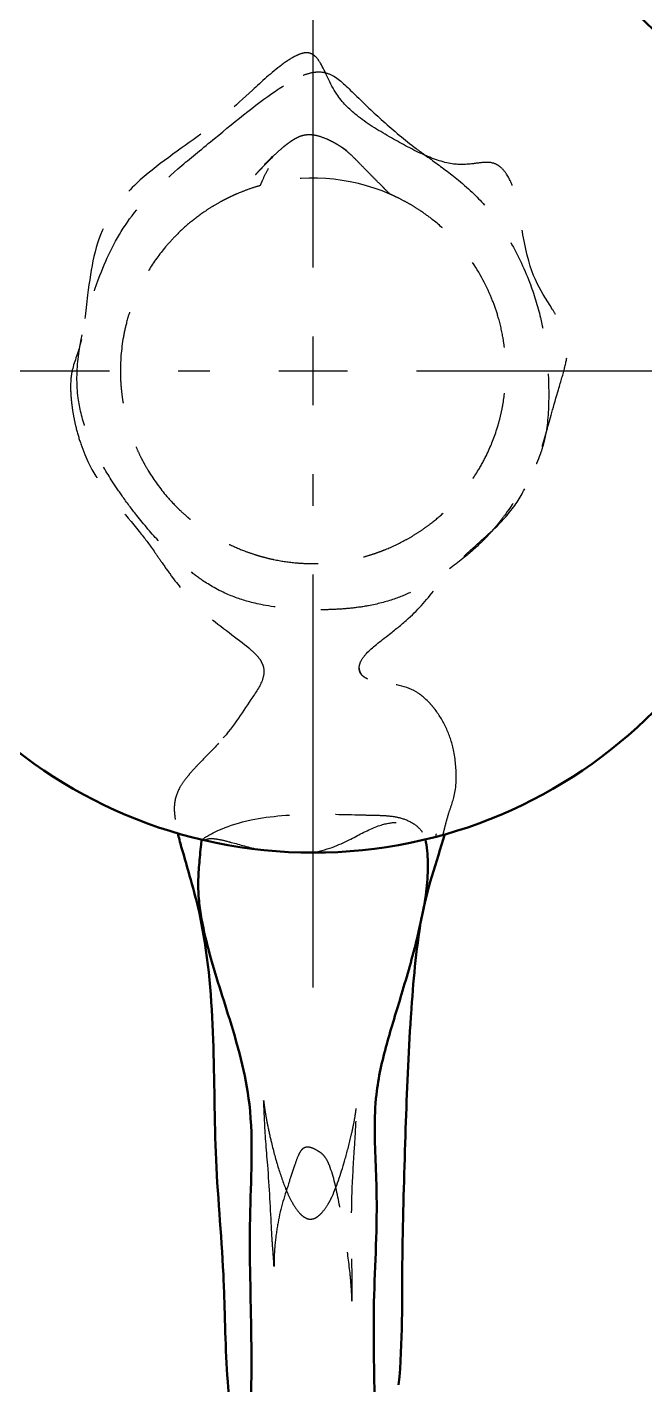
# Model space of a CAD drawing. Header units: millimetres. Extents: x 0 to 420, y 0 to 297.
# Drawn here: x 250.16 to 266.18, y 92.66 to 127.89 of the extents above; entities that cross this region are included whole.
import ezdxf

# ---------------------------------------------------------------- set-up
doc = ezdxf.new("R2010")
doc.units = ezdxf.units.MM
doc.header["$LTSCALE"] = 0.75
doc.linetypes.add('CENTER2', pattern=[28.575, 19.05, -3.175, 3.175, -3.175])
doc.linetypes.add('HIDDEN2', pattern=[4.7625, 3.175, -1.5875])
for name, color, linetype, lineweight in [('Hidden', 7, 'HIDDEN2', 25), ('Smart Centers', 7, 'CENTER2', 25), ('Visible', 7, 'Continuous', 50)]:
    doc.layers.add(name, color=color, linetype=linetype, lineweight=lineweight)

# ---------------------------------------------------------------- blocks, each defined once
blk = doc.blocks.new('*U11')
at = {"layer": 'Smart Centers', "color": 0, "ltscale": 0.75, "transparency": 16777216}
for p, q in [((0, 2.678906), (0, 16)), ((-16, 0), (-2.678906, 0)), ((2.678906, 0), (16, 0)), ((0, -16), (0, -2.678906))]:
    blk.add_line(p, q, dxfattribs=at)
at = {"layer": 'Smart Centers', "color": 0, "linetype": 'Continuous', "ltscale": 0.75, "transparency": 16777216}
for p, q in [((0, -0.892969), (0, 0.892969)), ((-0.892969, 0), (0.892969, 0))]:
    blk.add_line(p, q, dxfattribs=at)

msp = doc.modelspace()

# ---------------------------------------------------------------- linework, layer by layer
at = {"layer": 'Hidden'}
msp.add_arc((257.5781, 118.9688), 5, 66.53574, 105.95119, dxfattribs=at)
for points, knots in [([(257.4201, 127.2216), (257.3725, 127.2231), (257.3237, 127.214), (257.2235, 127.1846), (257.1686, 127.1609), (256.995, 127.0734), (256.8674, 126.9858), (256.5046, 126.7131), (256.2341, 126.4648), (255.5331, 125.8201), (255.1893, 125.5018), (254.661, 125.1095)], [-1.4705624, -1.4705624, -1.4705624, -1.4705624, -1.4130898, -1.4130898, -1.3441191, -1.3441191, -1.1774327, -1.1774327, -0.7896394, -0.7896394, 0, 0, 0, 0]), ([(258.1894, 126.1498), (258.0105, 126.4195), (257.8988, 126.736), (257.7272, 127.0201), (257.6851, 127.0782), (257.6074, 127.1522), (257.5737, 127.177), (257.4989, 127.2114), (257.4605, 127.2203), (257.4201, 127.2216)], [-0.44146879, -0.44146879, -0.44146879, -0.44146879, -0.1774524, -0.1774524, -0.09871138, -0.09871138, -0.04857024, -0.04857024, 0, 0, 0, 0]), ([(254.9181, 124.9141), (255.4762, 125.3719), (256.0796, 125.8727), (256.8429, 126.3949), (257.0955, 126.5494), (257.3166, 126.6379)], [-0.90625534, -0.90625534, -0.90625534, -0.90625534, -0.28576588, -0.28576588, 0, 0, 0, 0]), ([(257.3166, 126.6379), (257.3936, 126.6688), (257.4741, 126.6946), (257.6242, 126.7233), (257.6936, 126.7293), (257.8629, 126.7197), (257.9551, 126.6943), (258.2436, 126.5548), (258.4178, 126.3767), (258.6266, 126.1709)], [-0.75608296, -0.75608296, -0.75608296, -0.75608296, -0.62302554, -0.62302554, -0.51134287, -0.51134287, -0.35187685, -0.35187685, 0, 0, 0, 0]), ([(259.5595, 125.0416), (259.251, 125.2194), (258.9589, 125.398), (258.5099, 125.7586), (258.33, 125.938), (258.1894, 126.1498)], [-0.69272098, -0.69272098, -0.69272098, -0.69272098, -0.30507951, -0.30507951, 0, 0, 0, 0]), ([(258.6266, 126.1709), (258.8626, 125.9382), (259.0997, 125.7126), (259.6147, 125.2488), (259.9, 125.0069), (260.19, 124.785)], [-0.83222744, -0.83222744, -0.83222744, -0.83222744, -0.43821996, -0.43821996, 0, 0, 0, 0]), ([(254.661, 125.1095), (254.1612, 124.7382), (253.5018, 124.3048), (252.6935, 123.551), (252.4183, 123.2291), (251.9186, 122.2558), (251.8182, 121.6639), (251.6742, 120.4971), (251.6336, 120.0884), (251.5661, 119.7807)], [-2.2392583, -2.2392583, -2.2392583, -2.2392583, -1.4698465, -1.4698465, -1.0071102, -1.0071102, -0.3780934, -0.3780934, 0, 0, 0, 0]), ([(257.4388, 125.0915), (257.3838, 125.0888), (257.3471, 125.0813), (257.2869, 125.0678), (257.27, 125.0621), (257.2423, 125.0527), (257.2355, 125.0501), (257.2133, 125.0407), (257.2059, 125.0375), (257.1848, 125.0276), (257.1733, 125.0222), (257.1466, 125.0083), (257.1374, 125.0035), (257.1162, 124.9919), (257.1046, 124.9854), (257.0831, 124.9728), (257.0742, 124.9675), (257.05, 124.9527), (257.0336, 124.9424), (257.0003, 124.9206), (256.9832, 124.9091), (256.9429, 124.881), (256.9198, 124.8641), (256.8588, 124.8181), (256.8219, 124.7886), (256.7127, 124.6974), (256.644, 124.6345), (256.4313, 124.4303), (256.2962, 124.2845), (256.1629, 124.1444), (256.1392, 124.1196), (256.1065, 124.0853), (256.0953, 124.0736), (256.0862, 124.0641), (256.0846, 124.0624), (256.0846, 124.0624), (256.0857, 124.0636), (256.0918, 124.07), (256.0992, 124.0778), (256.1218, 124.1017), (256.139, 124.12), (256.1896, 124.1744), (256.2268, 124.2148), (256.3498, 124.3502), (256.4387, 124.4494), (256.5928, 124.6104), (256.6589, 124.6758), (256.7646, 124.7724), (256.804, 124.8055), (256.8365, 124.8326), (256.8411, 124.8363), (256.8412, 124.8364), (256.8412, 124.8364), (256.8412, 124.8364), (256.8332, 124.8297), (256.8084, 124.8069), (256.7895, 124.7888), (256.7486, 124.7427), (256.7323, 124.7234), (256.6918, 124.6715), (256.6669, 124.6375), (256.6025, 124.5416), (256.5601, 124.4728), (256.4743, 124.3267), (256.4324, 124.2533), (256.347, 124.0956), (256.3038, 124.0109), (256.2636, 123.9208)], [0, 0, 0, 0, 0.1541157, 0.1541157, 0.3588273, 0.3588273, 0.6118167, 0.6118167, 0.7067361, 0.7067361, 0.7781118, 0.7781118, 0.8074634, 0.8074634, 0.8328844, 0.8328844, 0.848185, 0.848185, 0.8724819, 0.8724819, 0.8970481, 0.8970481, 0.9314024, 0.9314024, 0.9905154, 0.9905154, 1.1130926, 1.1130926, 1.3895808, 1.3895808, 1.453475, 1.453475, 1.5017285, 1.5017285, 1.5284622, 1.5284622, 1.5510372, 1.5510372, 1.5937497, 1.5937497, 1.6538085, 1.6538085, 1.7543035, 1.7543035, 1.9822857, 1.9822857, 2.1534547, 2.1534547, 2.2753088, 2.2753088, 2.3742618, 2.3742618, 2.3755418, 2.3755418, 2.5140288, 2.5140288, 2.6866696, 2.6866696, 2.7772891, 2.7772891, 2.8724982, 2.8724982, 2.9940598, 2.9940598, 3.1103476, 3.1103476, 3.238154, 3.238154, 3.238154, 3.238154]), ([(258.8135, 124.3206), (258.7364, 124.3993), (258.665, 124.4711), (258.5556, 124.5759), (258.5135, 124.6141), (258.4421, 124.6766), (258.4144, 124.6993), (258.3593, 124.743), (258.3421, 124.7551), (258.3367, 124.7589), (258.3363, 124.7592), (258.3363, 124.7592), (258.3424, 124.755), (258.3812, 124.7281), (258.399, 124.7157), (258.4283, 124.6949), (258.4402, 124.6864), (258.4479, 124.6809), (258.449, 124.68), (258.449, 124.68), (258.449, 124.6801), (258.4483, 124.6806), (258.4458, 124.6823), (258.4375, 124.6883), (258.433, 124.6915), (258.4183, 124.7019), (258.4059, 124.7105), (258.3782, 124.7296), (258.3631, 124.7399), (258.3294, 124.7623), (258.3102, 124.7749), (258.266, 124.8032), (258.2403, 124.8192), (258.1788, 124.8562), (258.1427, 124.877), (258.0513, 124.9267), (257.996, 124.9542), (257.8516, 125.0179), (257.7619, 125.0487), (257.6314, 125.0787), (257.5853, 125.0857), (257.5027, 125.093), (257.4678, 125.093), (257.4388, 125.0915)], [0, 0, 0, 0, 0.1513723, 0.1513723, 0.2844308, 0.2844308, 0.4367375, 0.4367375, 0.6861574, 0.6861574, 0.7251837, 0.7251837, 0.9071374, 0.9071374, 0.9788811, 0.9788811, 1.0424968, 1.0424968, 1.0649027, 1.0649027, 1.0694245, 1.0694245, 1.0963458, 1.0963458, 1.114311, 1.114311, 1.1426998, 1.1426998, 1.1680412, 1.1680412, 1.1961528, 1.1961528, 1.2320364, 1.2320364, 1.2823975, 1.2823975, 1.3612428, 1.3612428, 1.4919287, 1.4919287, 1.5683187, 1.5683187, 1.6495293, 1.6495293, 1.6495293, 1.6495293]), ([(260.19, 124.785), (260.3502, 124.6625), (260.512, 124.5459), (260.8995, 124.2651), (261.125, 124.1008), (261.649, 123.67), (261.8673, 123.4519), (262.1635, 123.1025), (262.2618, 122.9749), (262.4623, 122.6924), (262.5637, 122.5347), (262.8647, 122.0237), (263.0457, 121.6469), (263.3087, 120.9632), (263.4022, 120.6598), (263.5032, 120.2329), (263.5272, 120.1193), (263.5633, 119.9261), (263.5768, 119.8469), (263.5975, 119.7121), (263.6054, 119.6567), (263.6205, 119.5421), (263.6276, 119.4831), (263.6449, 119.3252), (263.6539, 119.2266), (263.6828, 118.8368), (263.6915, 118.53), (263.6852, 117.8519), (263.6556, 117.513), (263.5578, 117.0855), (263.5276, 116.9784), (263.4722, 116.8147), (263.4513, 116.7582), (263.4181, 116.675), (263.407, 116.6481), (263.3882, 116.6042), (263.3807, 116.5871), (263.3659, 116.5538), (263.3586, 116.5378), (263.3415, 116.5006), (263.3315, 116.4795), (263.2988, 116.4115), (263.2754, 116.3648), (263.03, 115.8949), (262.7332, 115.4712), (262.4742, 115.1265), (262.4077, 115.0412), (262.3056, 114.9168), (262.2709, 114.8757), (262.2176, 114.8143), (262.1997, 114.794), (262.1704, 114.7613), (262.1592, 114.7488), (262.1374, 114.7249), (262.1269, 114.7135), (262.1026, 114.6873), (262.0889, 114.6727), (262.0446, 114.626), (262.0138, 114.5943), (261.8319, 114.4116), (261.6727, 114.2693), (261.277, 113.9448), (261.0211, 113.7586), (260.5938, 113.4824), (260.4072, 113.372), (260.0413, 113.1881), (259.8654, 113.113), (259.4634, 112.9738), (259.2426, 112.9174), (258.8617, 112.8472), (258.7041, 112.8255), (258.4142, 112.7957), (258.2784, 112.7858), (258.0369, 112.7743), (257.9301, 112.7714), (257.7486, 112.7698), (257.6737, 112.7701), (257.5191, 112.7726), (257.4393, 112.775), (257.2333, 112.7839), (257.1069, 112.7921), (256.4831, 112.8452), (256.1593, 112.913), (255.7121, 113.0334), (255.4981, 113.1093), (255.019, 113.3279), (254.811, 113.4597), (254.5209, 113.6651), (254.3967, 113.7631), (254.2075, 113.9243), (254.1389, 113.9855), (254.0269, 114.0891), (253.9827, 114.131), (253.8949, 114.2162), (253.8512, 114.2594), (253.7367, 114.3754), (253.6663, 114.4491), (253.3911, 114.7458), (253.1901, 114.9821), (252.8715, 115.385), (252.7434, 115.5557), (252.526, 115.8625), (252.4321, 116.0015), (252.1894, 116.3831), (252.0465, 116.633), (251.8335, 117.0711), (251.7533, 117.2582), (251.5791, 117.748), (251.5181, 118.0116), (251.4365, 118.6203), (251.4433, 118.9811), (251.5806, 120.0957), (251.8776, 121.0261), (252.2764, 122.0246), (252.5142, 122.4898), (253.1542, 123.3736), (253.5658, 123.775), (254.3423, 124.4439), (254.594, 124.6482), (254.9181, 124.9141)], [-7.0361051, -7.0361051, -7.0361051, -7.0361051, -7.0127297, -7.0127297, -6.981024, -6.981024, -6.9375165, -6.9375165, -6.9141409, -6.9141409, -6.8869476, -6.8869476, -6.8275817, -6.8275817, -6.7798759, -6.7798759, -6.7626839, -6.7626839, -6.7507937, -6.7507937, -6.7425091, -6.7425091, -6.7337019, -6.7337019, -6.7190239, -6.7190239, -6.6758966, -6.6758966, -6.6122281, -6.6122281, -6.5902695, -6.5902695, -6.5784801, -6.5784801, -6.5727823, -6.5727823, -6.5691225, -6.5691225, -6.5656682, -6.5656682, -6.5611105, -6.5611105, -6.5508965, -6.5508965, -6.4573319, -6.4573319, -6.4266003, -6.4266003, -6.4110967, -6.4110967, -6.403366, -6.403366, -6.3985555, -6.3985555, -6.394118, -6.394118, -6.3883738, -6.3883738, -6.3757234, -6.3757234, -6.3146836, -6.3146836, -6.2281236, -6.2281236, -6.1676611, -6.1676611, -6.1127347, -6.1127347, -6.0476847, -6.0476847, -6.0031637, -6.0031637, -5.9646209, -5.9646209, -5.9342607, -5.9342607, -5.9129293, -5.9129293, -5.8902197, -5.8902197, -5.8541884, -5.8541884, -5.7119681, -5.7119681, -5.5732035, -5.5732035, -5.391336, -5.391336, -5.2475092, -5.2475092, -5.1634578, -5.1634578, -5.1076436, -5.1076436, -5.0513402, -5.0513402, -4.9582049, -4.9582049, -4.6803047, -4.6803047, -4.4876, -4.4876, -4.3329597, -4.3329597, -4.0697114, -4.0697114, -3.8827137, -3.8827137, -3.5893077, -3.5893077, -3.157022, -3.157022, -2.2616629, -2.2616629, -1.4263974, -1.4263974, -0.5029819, -0.5029819, 0, 0, 0, 0]), ([(261.1851, 124.3401), (260.9402, 124.3764), (260.6678, 124.4769), (260.1208, 124.7258), (259.8275, 124.8871), (259.5595, 125.0416)], [-0.7160751, -0.7160751, -0.7160751, -0.7160751, -0.37121011, -0.37121011, 0, 0, 0, 0]), ([(258.9645, 111.6398), (259.102, 111.7877), (259.3138, 111.9455), (259.7359, 112.2758), (259.8897, 112.4005), (260.3381, 112.809), (260.529, 113.0403), (260.9239, 113.5239), (261.0348, 113.6601), (261.2168, 113.8698), (261.2834, 113.9439), (261.4376, 114.1065), (261.5174, 114.1846), (261.9057, 114.5448), (262.2252, 114.7964), (262.745, 115.3691), (262.8966, 115.5969), (263.1116, 115.9839), (263.1937, 116.1545), (263.3055, 116.4157), (263.3418, 116.5064), (263.3965, 116.6518), (263.416, 116.7057), (263.4514, 116.8069), (263.4674, 116.8541), (263.5017, 116.9582), (263.5197, 117.015), (263.5681, 117.1716), (263.5964, 117.2683), (263.7002, 117.63), (263.7919, 117.9664), (264.0002, 118.6808), (264.0539, 118.8587), (264.1376, 119.1797), (264.1685, 119.3275), (264.1843, 119.5838), (264.1773, 119.7194), (264.1042, 119.9661), (264.0723, 120.0458), (264.0071, 120.1845), (263.9753, 120.2449), (263.8947, 120.3886), (263.8419, 120.4749), (263.4318, 121.1316), (263.212, 121.4236), (262.947, 122.9214), (262.9077, 123.267), (262.7571, 123.7616), (262.6888, 123.9336), (262.5475, 124.1465), (262.4906, 124.2145), (262.3743, 124.3057), (262.3208, 124.3356), (262.2617, 124.3541)], [-8.4099444, -8.4099444, -8.4099444, -8.4099444, -7.8506595, -7.8506595, -7.4456087, -7.4456087, -6.6944674, -6.6944674, -6.3947145, -6.3947145, -6.2252554, -6.2252554, -6.015798, -6.015798, -5.3248129, -5.3248129, -4.7864892, -4.7864892, -4.4011617, -4.4011617, -4.1987797, -4.1987797, -4.0801262, -4.0801262, -3.9771271, -3.9771271, -3.85359, -3.85359, -3.6388579, -3.6388579, -3.087643, -3.087643, -2.7842859, -2.7842859, -2.47641, -2.47641, -2.2181084, -2.2181084, -2.0891422, -2.0891422, -1.987075, -1.987075, -1.8401168, -1.8401168, -0.7959004, -0.7959004, -0.3812753, -0.3812753, -0.1773681, -0.1773681, -0.0742902, -0.0742902, 0, 0, 0, 0]), ([(262.2617, 124.3541), (262.1837, 124.3785), (262.1002, 124.3819), (261.9189, 124.3703), (261.8209, 124.3552), (261.5579, 124.324), (261.383, 124.3107), (261.1851, 124.3401)], [-0.5662719, -0.5662719, -0.5662719, -0.5662719, -0.40350152, -0.40350152, -0.23999857, -0.23999857, 0, 0, 0, 0]), ([(259.569, 123.5553), (259.5469, 123.5775), (259.5196, 123.6048), (259.4594, 123.6653), (259.4261, 123.6987), (259.3466, 123.7785), (259.2992, 123.8264), (259.183, 123.9439), (259.1128, 124.0152), (258.9644, 124.1666), (258.8846, 124.2482), (258.8135, 124.3206)], [0, 0, 0, 0, 0.06142585, 0.06142585, 0.12325558, 0.12325558, 0.20494399, 0.20494399, 0.32288949, 0.32288949, 0.46238777, 0.46238777, 0.46238777, 0.46238777]), ([(256.1996, 123.775), (256.1808, 123.7696), (256.1009, 123.7466), (255.9016, 123.6806), (255.7903, 123.6389), (255.5533, 123.5438), (255.5695, 123.5476), (255.5639, 123.5451), (255.5378, 123.5345), (255.4524, 123.4944)], [-2.701786, -2.701786, -2.701786, -2.701786, -2.2721064, -2.2721064, -1.8149471, -1.8149471, -0.8186481, -0.8186481, 0, 0, 0, 0]), ([(254.9747, 123.2375), (254.9042, 123.1945), (254.8304, 123.1469), (254.6385, 123.016), (254.5174, 122.9254), (254.2582, 122.7121), (254.1203, 122.5852), (253.9067, 122.3651), (253.8266, 122.2764), (253.5894, 121.9941), (253.4435, 121.7913), (253.2335, 121.4483), (253.1597, 121.3142), (253.0141, 121.0184), (252.9446, 120.856), (252.8251, 120.5301), (252.7746, 120.367), (252.6977, 120.0648), (252.6687, 119.9267), (252.5924, 119.467), (252.5706, 119.1429), (252.5839, 118.7019), (252.5914, 118.586), (252.6119, 118.3822), (252.623, 118.2943), (252.6491, 118.1252), (252.6637, 118.0441), (252.7152, 117.7932), (252.759, 117.625), (252.8693, 117.2765), (252.9377, 117.0972), (253.0479, 116.8514), (253.0813, 116.7814), (253.1433, 116.6588), (253.1712, 116.606), (253.2352, 116.49), (253.2716, 116.4272), (253.4496, 116.1354), (253.6078, 115.9177), (253.8936, 115.5845), (254.0109, 115.461), (254.1876, 115.2932), (254.2419, 115.2438), (254.3314, 115.166), (254.366, 115.1368), (254.434, 115.0807), (254.4675, 115.0539), (254.5487, 114.9905), (254.5968, 114.9544), (254.7866, 114.8169), (254.9331, 114.7221), (255.1812, 114.5793), (255.2806, 114.5265), (255.5186, 114.4101), (255.6559, 114.3506), (255.888, 114.2621), (255.9798, 114.2301), (256.1213, 114.1854), (256.1706, 114.1707), (256.2653, 114.144), (256.3106, 114.1319), (256.4228, 114.1036), (256.4897, 114.0882), (256.7411, 114.0357), (256.9179, 114.0089), (257.2071, 113.9815), (257.308, 113.975), (257.4999, 113.9685), (257.5914, 113.9679), (257.7612, 113.9715), (257.8397, 113.975), (258.0318, 113.9881), (258.1455, 113.9997), (258.4655, 114.0437), (258.6728, 114.0855), (258.9523, 114.1607), (259.0275, 114.1828), (259.1652, 114.2269), (259.2277, 114.2482), (259.3442, 114.2907), (259.3991, 114.3117), (259.636, 114.4076), (259.8027, 114.4865), (260.0577, 114.6259), (260.1379, 114.6727), (260.2895, 114.7668), (260.3643, 114.816), (260.5061, 114.9149), (260.5736, 114.9645), (260.762, 115.1104), (260.8797, 115.2106), (261.1139, 115.4295), (261.2317, 115.5512), (261.3959, 115.739), (261.4479, 115.8016), (261.6428, 116.0477), (261.7737, 116.2393), (261.9692, 116.5723), (262.0429, 116.7125), (262.2151, 117.0817), (262.2925, 117.277), (262.4053, 117.6612), (262.4315, 117.7621), (262.4767, 117.9619), (262.4959, 118.0598), (262.5517, 118.4008), (262.5699, 118.6052), (262.5799, 118.9625), (262.5782, 119.0988), (262.5652, 119.345), (262.5555, 119.4569), (262.5309, 119.661), (262.5171, 119.7534), (262.4679, 120.0293), (262.4248, 120.2115), (262.3323, 120.5234), (262.2873, 120.6551), (262.0892, 121.1623), (261.8994, 121.5154), (261.5114, 122.0681), (261.342, 122.2694), (260.9988, 122.6238), (260.8325, 122.7703), (260.5658, 122.9801), (260.4567, 123.0589), (260.2749, 123.1802), (260.2026, 123.2253), (260.0558, 123.3127), (259.9912, 123.3483), (259.9393, 123.3761)], [-8.7013155, -8.7013155, -8.7013155, -8.7013155, -8.6127322, -8.6127322, -8.463339, -8.463339, -8.2803015, -8.2803015, -8.1640027, -8.1640027, -7.9215901, -7.9215901, -7.772608, -7.772608, -7.6005057, -7.6005057, -7.434171, -7.434171, -7.2969046, -7.2969046, -6.9808603, -6.9808603, -6.8679141, -6.8679141, -6.7817164, -6.7817164, -6.701566, -6.701566, -6.5326136, -6.5326136, -6.3459709, -6.3459709, -6.2704435, -6.2704435, -6.2122237, -6.2122237, -6.1414971, -6.1414971, -5.8793285, -5.8793285, -5.7133268, -5.7133268, -5.6418355, -5.6418355, -5.5977386, -5.5977386, -5.5559686, -5.5559686, -5.4974239, -5.4974239, -5.3277576, -5.3277576, -5.2181154, -5.2181154, -5.0682253, -5.0682253, -4.9708952, -4.9708952, -4.9191209, -4.9191209, -4.8720233, -4.8720233, -4.803098, -4.803098, -4.6160094, -4.6160094, -4.5172383, -4.5172383, -4.4277722, -4.4277722, -4.3507958, -4.3507958, -4.2389528, -4.2389528, -4.0337697, -4.0337697, -3.9567018, -3.9567018, -3.8919303, -3.8919303, -3.8339926, -3.8339926, -3.6398793, -3.6398793, -3.5479605, -3.5479605, -3.4563504, -3.4563504, -3.3704251, -3.3704251, -3.2117888, -3.2117888, -3.0404174, -3.0404174, -2.9562074, -2.9562074, -2.7129091, -2.7129091, -2.5478372, -2.5478372, -2.2855054, -2.2855054, -2.1927793, -2.1927793, -2.1050619, -2.1050619, -1.8962103, -1.8962103, -1.7704906, -1.7704906, -1.6656506, -1.6656506, -1.578405, -1.578405, -1.4041159, -1.4041159, -1.2756663, -1.2756663, -0.9150908, -0.9150908, -0.6642004, -0.6642004, -0.4151698, -0.4151698, -0.25657, -0.25657, -0.1404266, -0.1404266, 0, 0, 0, 0]), ([(255.4524, 123.4944), (255.423, 123.4806), (255.3869, 123.4634), (255.3027, 123.4211), (255.2627, 123.4007), (255.1489, 123.3395), (255.0697, 123.2955), (254.9747, 123.2375)], [-0.43378246, -0.43378246, -0.43378246, -0.43378246, -0.25706748, -0.25706748, -0.14370112, -0.14370112, 0, 0, 0, 0]), ([(259.9393, 123.3761), (259.8494, 123.4243), (259.7842, 123.4561), (259.6835, 123.5043), (259.6496, 123.5196), (259.5989, 123.5423), (259.5686, 123.5555), (259.569, 123.5553)], [-2.9245591, -2.9245591, -2.9245591, -2.9245591, -2.4575112, -2.4575112, -1.9607744, -1.9607744, -1.3464286, -1.3464286, -1.3464286, -1.3464286]), ([(251.5661, 119.7807), (251.4911, 119.4391), (251.3864, 119.2404), (251.2964, 118.8366), (251.2795, 118.675), (251.2876, 118.4493)], [-0.74763166, -0.74763166, -0.74763166, -0.74763166, -0.27095944, -0.27095944, 0, 0, 0, 0]), ([(251.2876, 118.4493), (251.2923, 118.3217), (251.3043, 118.1879), (251.3322, 117.9729), (251.3457, 117.8868), (251.3784, 117.7085), (251.3981, 117.6159), (251.4562, 117.3748), (251.4991, 117.2259), (251.685, 116.6817), (251.8402, 116.4014), (252.2852, 115.696), (252.6936, 115.2662), (253.2117, 114.622), (253.3174, 114.4796), (253.5225, 114.1876), (253.591, 114.0878), (253.7502, 113.8586), (253.8339, 113.7395), (254.1105, 113.3662), (254.2987, 113.1381), (254.636, 112.7964), (254.7568, 112.6871), (255.2764, 112.2509), (255.6904, 111.9751), (256.06, 111.6474), (256.1395, 111.5651), (256.1949, 111.4851)], [-1.7315948, -1.7315948, -1.7315948, -1.7315948, -1.6860263, -1.6860263, -1.6555303, -1.6555303, -1.6224678, -1.6224678, -1.5684794, -1.5684794, -1.4207909, -1.4207909, -1.0492014, -1.0492014, -0.9067717, -0.9067717, -0.8331047, -0.8331047, -0.740603, -0.740603, -0.5503304, -0.5503304, -0.4419561, -0.4419561, -0.1167586, -0.1167586, 0, 0, 0, 0]), ([(256.1949, 111.4851), (256.2262, 111.4398), (256.2524, 111.3914), (256.2874, 111.2933), (256.2973, 111.2458), (256.3047, 111.1156), (256.2898, 111.0365), (256.2046, 110.789), (256.0853, 110.6195), (255.7165, 110.0723), (255.4922, 109.7073), (255.1258, 109.3057)], [-1.2846128, -1.2846128, -1.2846128, -1.2846128, -1.1895679, -1.1895679, -1.1047339, -1.1047339, -0.9645328, -0.9645328, -0.6523831, -0.6523831, 0, 0, 0, 0]), ([(258.9918, 110.9739), (258.9621, 110.9867), (258.9332, 111.0021), (258.8829, 111.0365), (258.861, 111.0551), (258.8188, 111.1022), (258.8005, 111.1313), (258.7758, 111.1979), (258.7707, 111.2335), (258.7741, 111.3202), (258.7883, 111.3697), (258.8477, 111.5032), (258.9103, 111.5815), (258.9645, 111.6398)], [-0.27781819, -0.27781819, -0.27781819, -0.27781819, -0.24547042, -0.24547042, -0.21692002, -0.21692002, -0.18222806, -0.18222806, -0.1458421, -0.1458421, -0.09549149, -0.09549149, 0, 0, 0, 0]), ([(258.7719, 111.257), (258.7719, 111.2543), (258.7719, 111.2482), (258.7732, 111.2339), (258.7737, 111.229), (258.7751, 111.2191), (258.7759, 111.2144), (258.7777, 111.2052), (258.7787, 111.2008), (258.7817, 111.1883), (258.7842, 111.1797), (258.7895, 111.1643), (258.7922, 111.1572), (258.7976, 111.1446), (258.8004, 111.1388), (258.806, 111.1276), (258.8089, 111.1224), (258.815, 111.1121), (258.818, 111.1073), (258.8242, 111.0983), (258.827, 111.0945), (258.8304, 111.09), (258.8314, 111.0887), (258.8322, 111.0878)], [0, 0, 0, 0, 0.02451414, 0.02451414, 0.03477707, 0.03477707, 0.04253818, 0.04253818, 0.04885361, 0.04885361, 0.05962314, 0.05962314, 0.06846875, 0.06846875, 0.07678013, 0.07678013, 0.08607896, 0.08607896, 0.09761188, 0.09761188, 0.11286247, 0.11286247, 0.12250703, 0.12250703, 0.12250703, 0.12250703]), ([(261.2193, 109.1382), (261.1772, 109.3367), (261.1138, 109.528), (260.9446, 109.8885), (260.8415, 110.0559), (260.6893, 110.2489), (260.6552, 110.2894), (260.4602, 110.505), (260.3273, 110.5941), (259.9308, 110.8279), (259.5678, 110.8444), (259.157, 110.9205), (259.066, 110.942), (258.9918, 110.9739)], [-0.62605526, -0.62605526, -0.62605526, -0.62605526, -0.56397036, -0.56397036, -0.50411114, -0.50411114, -0.48779856, -0.48779856, -0.41400898, -0.41400898, -0.09696711, -0.09696711, 0, 0, 0, 0]), ([(255.1258, 109.3057), (254.9647, 109.1291), (254.7803, 108.9497), (254.5323, 108.689), (254.4597, 108.6103), (254.3465, 108.4783), (254.302, 108.4239), (254.2115, 108.304), (254.1643, 108.2354), (254.057, 108.049), (254.0074, 107.9269), (253.9712, 107.6636), (253.973, 107.5441), (254.0037, 107.2824), (254.0308, 107.1386), (254.0706, 106.9709)], [-2.3644742, -2.3644742, -2.3644742, -2.3644742, -1.6790275, -1.6790275, -1.3989693, -1.3989693, -1.2137568, -1.2137568, -0.9973876, -0.9973876, -0.6398948, -0.6398948, -0.3730668, -0.3730668, -0.130602, -0.130602, -0.130602, -0.130602]), ([(261.1632, 107.6877), (261.2253, 107.871), (261.2849, 108.0585), (261.2932, 108.6224), (261.2718, 108.8905), (261.2193, 109.1382)], [-0.75786415, -0.75786415, -0.75786415, -0.75786415, -0.30377787, -0.30377787, 0, 0, 0, 0]), ([(254.7078, 106.8028), (254.7114, 106.8073), (254.7155, 106.8119), (254.7383, 106.8354), (254.7719, 106.8635), (254.9617, 106.9743), (255.3476, 107.1877), (256.4757, 107.4244), (257.0581, 107.4593), (258.0502, 107.4736), (258.4408, 107.4566), (259.015, 107.4443), (259.0996, 107.4428), (259.3304, 107.4373), (259.4559, 107.4323), (259.6785, 107.408), (259.7805, 107.3893), (260.0038, 107.3198), (260.1256, 107.2647), (260.3154, 107.1264), (260.3669, 107.064), (260.4424, 106.9505), (260.4695, 106.8842), (260.4883, 106.8122)], [-5.9187585, -5.9187585, -5.9187585, -5.9187585, -5.7323827, -5.7323827, -4.9718109, -4.9718109, -3.8468415, -3.8468415, -2.9374139, -2.9374139, -2.0950783, -2.0950783, -1.9257368, -1.9257368, -1.6197564, -1.6197564, -1.3365448, -1.3365448, -1.0096319, -1.0096319, -0.7253428, -0.7253428, -0.366445, -0.366445, -0.366445, -0.366445]), ([(260.9818, 107.0706), (261.0082, 107.1756), (261.0326, 107.2761), (261.1018, 107.5108), (261.1333, 107.5997), (261.1632, 107.6877)], [-0.23303209, -0.23303209, -0.23303209, -0.23303209, -0.11146019, -0.11146019, 0, 0, 0, 0]), ([(257.5024, 106.469), (257.9373, 106.5263), (258.2475, 106.6673), (258.7405, 106.916), (258.9654, 107.0415), (259.4074, 107.2169), (259.5595, 107.2438), (259.7344, 107.2544), (259.7801, 107.2549), (259.9038, 107.2519), (259.9811, 107.2451), (260.1109, 107.23), (260.1617, 107.2232), (260.2486, 107.2113), (260.2831, 107.2066), (260.3553, 107.1972), (260.3914, 107.1928), (260.5301, 107.1776), (260.5917, 107.1742), (260.6651, 107.161), (260.687, 107.1548), (260.7184, 107.1383), (260.7298, 107.1297), (260.7494, 107.1064), (260.7565, 107.0926), (260.7678, 107.0576), (260.7709, 107.0334), (260.77, 106.962), (260.7629, 106.9204), (260.7542, 106.879)], [-0.72722824, -0.72722824, -0.72722824, -0.72722824, -0.62747654, -0.62747654, -0.54093901, -0.54093901, -0.45766211, -0.45766211, -0.42823157, -0.42823157, -0.37810711, -0.37810711, -0.34444711, -0.34444711, -0.32295404, -0.32295404, -0.29940027, -0.29940027, -0.23704942, -0.23704942, -0.20360718, -0.20360718, -0.17977514, -0.17977514, -0.15448786, -0.15448786, -0.12020254, -0.12020254, -0.07091134, -0.07091134, -0.07091134, -0.07091134]), ([(254.7643, 106.7896), (254.7647, 106.7898), (254.765, 106.79), (254.7895, 106.8074), (254.8161, 106.8188), (254.8941, 106.838), (254.9532, 106.8387), (255.0744, 106.8243), (255.1262, 106.8147), (255.2636, 106.7858), (255.3692, 106.7586), (255.6703, 106.6784), (255.9136, 106.6058), (256.1793, 106.5473)], [-0.96723214, -0.96723214, -0.96723214, -0.96723214, -0.96706566, -0.96706566, -0.95511194, -0.95511194, -0.93463013, -0.93463013, -0.92088925, -0.92088925, -0.89469286, -0.89469286, -0.82774546, -0.82774546, -0.82774546, -0.82774546]), ([(256.3016, 99.9007), (256.2994, 99.9471), (256.2972, 99.9885), (256.2946, 100.0286), (256.2938, 100.038), (256.2938, 100.038), (256.2938, 100.0378), (256.294, 100.0363), (256.2943, 100.0321), (256.2962, 100.0139), (256.2981, 99.9958), (256.3035, 99.9512), (256.3069, 99.9253), (256.3154, 99.8632), (256.321, 99.8255), (256.3359, 99.7302), (256.346, 99.6703), (256.3703, 99.5338), (256.3851, 99.4558), (256.4006, 99.3783)], [0, 0, 0, 0, 0.10725967, 0.10725967, 0.16846171, 0.16846171, 0.17601445, 0.17601445, 0.2092135, 0.2092135, 0.25705688, 0.25705688, 0.3006345, 0.3006345, 0.35325187, 0.35325187, 0.42889968, 0.42889968, 0.5237909, 0.5237909, 0.5237909, 0.5237909]), ([(256.3992, 98.3592), (256.3624, 98.7913), (256.3333, 99.186), (256.3117, 99.6581), (256.3067, 99.7913), (256.3016, 99.9007)], [0, 0, 0, 0, 0.59382858, 0.59382858, 0.84668581, 0.84668581, 0.84668581, 0.84668581]), ([(258.0682, 97.5442), (258.2056, 97.8541), (258.3143, 98.1902), (258.4686, 98.7317), (258.5216, 98.9374), (258.5946, 99.2534), (258.6194, 99.3691), (258.6544, 99.553), (258.6669, 99.6259), (258.6824, 99.7288), (258.6872, 99.7649), (258.6929, 99.8118), (258.6946, 99.8271), (258.6977, 99.8577), (258.6986, 99.8683), (258.6988, 99.8709), (258.6988, 99.8711), (258.6988, 99.8711), (258.6984, 99.8664), (258.6973, 99.8464), (258.6963, 99.8271), (258.6936, 99.7686), (258.6918, 99.724), (258.6878, 99.6222), (258.6855, 99.5637), (258.6827, 99.5012)], [0, 0, 0, 0, 0.4275666, 0.4275666, 0.677841, 0.677841, 0.8242892, 0.8242892, 0.9250008, 0.9250008, 0.9867679, 0.9867679, 1.0242285, 1.0242285, 1.0823796, 1.0823796, 1.0908418, 1.0908418, 1.136272, 1.136272, 1.2034124, 1.2034124, 1.3031244, 1.3031244, 1.4087948, 1.4087948, 1.4087948, 1.4087948]), ([(256.4006, 99.3783), (256.4296, 99.2337), (256.4615, 99.0887), (256.5502, 98.7173), (256.6106, 98.494), (256.6791, 98.2761)], [0, 0, 0, 0, 0.17713196, 0.17713196, 0.46578269, 0.46578269, 0.46578269, 0.46578269]), ([(258.6827, 99.5012), (258.6734, 99.2881), (258.6589, 99.0426), (258.6194, 98.4326), (258.5941, 98.0531), (258.552, 96.8668), (258.5728, 96.0398), (258.5828, 95.2631), (258.5837, 95.177), (258.5847, 95.0334), (258.5849, 94.9718), (258.5851, 94.8958), (258.5851, 94.8732), (258.5852, 94.8443), (258.5852, 94.835), (258.5853, 94.8296), (258.5853, 94.8288), (258.5853, 94.8288), (258.5853, 94.8291), (258.5853, 94.8321), (258.5852, 94.8393), (258.5847, 94.8602), (258.5844, 94.873), (258.5835, 94.9045), (258.5828, 94.9241), (258.5808, 94.9748), (258.5792, 95.0075), (258.5745, 95.0957), (258.5708, 95.153), (258.5582, 95.3266), (258.5475, 95.4451), (258.5045, 95.8575), (258.4639, 96.1532), (258.3663, 96.7687), (258.3086, 97.0906), (258.1789, 97.7342), (258.1167, 98.0559), (257.9988, 98.3572)], [0, 0, 0, 0, 0.3604164, 0.3604164, 0.8582676, 0.8582676, 1.9104827, 1.9104827, 2.0459502, 2.0459502, 2.1476345, 2.1476345, 2.1975721, 2.1975721, 2.2334152, 2.2334152, 2.2459571, 2.2459571, 2.2540329, 2.2540329, 2.2837052, 2.2837052, 2.3092698, 2.3092698, 2.339336, 2.339336, 2.3830022, 2.3830022, 2.454361, 2.454361, 2.5978863, 2.5978863, 2.9550504, 2.9550504, 3.345714, 3.345714, 3.7493576, 3.7493576, 3.7493576, 3.7493576]), ([(257.9988, 98.3572), (257.9739, 98.4208), (257.9448, 98.4855), (257.8841, 98.5772), (257.8587, 98.6082), (257.8019, 98.662), (257.7702, 98.6851), (257.6877, 98.7387), (257.6361, 98.7699), (257.5566, 98.804), (257.5314, 98.8129), (257.4814, 98.8248), (257.4563, 98.8282), (257.4162, 98.8274), (257.401, 98.8257), (257.3643, 98.8172), (257.3431, 98.8082), (257.3077, 98.7852), (257.2926, 98.7716), (257.2635, 98.7389), (257.2499, 98.7192), (257.2176, 98.6657), (257.201, 98.6304), (257.1513, 98.5147), (257.1232, 98.4318), (257.0498, 98.2136), (257.0059, 98.0779), (256.9608, 97.9422)], [0, 0, 0, 0, 0.08530942, 0.08530942, 0.13230524, 0.13230524, 0.18033172, 0.18033172, 0.25325137, 0.25325137, 0.28539711, 0.28539711, 0.31533974, 0.31533974, 0.33355268, 0.33355268, 0.36055501, 0.36055501, 0.38481539, 0.38481539, 0.4133964, 0.4133964, 0.45987377, 0.45987377, 0.56460925, 0.56460925, 0.73650088, 0.73650088, 0.73650088, 0.73650088]), ([(256.9608, 97.9422), (256.8446, 97.5928), (256.7349, 97.2372), (256.6342, 96.6979), (256.6091, 96.5166), (256.5824, 96.2379), (256.5752, 96.1389), (256.5677, 95.9922), (256.5658, 95.9403), (256.564, 95.8677), (256.5636, 95.8432), (256.5631, 95.7986), (256.5631, 95.7785), (256.5632, 95.7638)], [0, 0, 0, 0, 0.44259869, 0.44259869, 0.66067662, 0.66067662, 0.77943435, 0.77943435, 0.84634402, 0.84634402, 0.88321112, 0.88321112, 0.92254052, 0.92254052, 0.92254052, 0.92254052]), ([(256.6791, 98.2761), (256.7437, 98.0705), (256.8145, 97.868), (256.9351, 97.5843), (256.9787, 97.4911), (257.0848, 97.301), (257.1485, 97.2014), (257.228, 97.1153)], [0, 0, 0, 0, 0.27202412, 0.27202412, 0.40942586, 0.40942586, 0.55183829, 0.55183829, 0.55183829, 0.55183829]), ([(257.228, 97.1153), (257.2552, 97.0859), (257.2847, 97.0579), (257.344, 97.013), (257.3736, 96.9948), (257.424, 96.9739), (257.4439, 96.9678), (257.4927, 96.9591), (257.5225, 96.959), (257.5762, 96.968), (257.601, 96.976), (257.6537, 96.9996), (257.6813, 97.017), (257.7453, 97.0656), (257.78, 97.0998), (257.8667, 97.1978), (257.9158, 97.2675), (257.9781, 97.3677), (257.9955, 97.3975), (258.012, 97.4283)], [0, 0, 0, 0, 0.04867292, 0.04867292, 0.08957276, 0.08957276, 0.11420861, 0.11420861, 0.14935873, 0.14935873, 0.18114591, 0.18114591, 0.22151333, 0.22151333, 0.28153933, 0.28153933, 0.38454869, 0.38454869, 0.42704879, 0.42704879, 0.42704879, 0.42704879]), ([(256.5632, 95.7638), (256.5633, 95.7486), (256.5635, 95.7383), (256.5637, 95.7317), (256.5637, 95.7307), (256.5637, 95.7307), (256.5637, 95.7321), (256.5634, 95.7399), (256.5629, 95.7508), (256.5612, 95.7858), (256.5597, 95.8138), (256.5546, 95.8956), (256.5503, 95.9555), (256.5369, 96.135), (256.5264, 96.265), (256.511, 96.4904), (256.5057, 96.5809), (256.5009, 96.6722)], [0, 0, 0, 0, 0.0408094, 0.0408094, 0.05902238, 0.05902238, 0.08107226, 0.08107226, 0.13018025, 0.13018025, 0.20136766, 0.20136766, 0.31490896, 0.31490896, 0.52124589, 0.52124589, 0.65617034, 0.65617034, 0.65617034, 0.65617034])]:
    msp.add_open_spline(points, degree=3, knots=knots, dxfattribs=at)
for points in [[(256.204, 123.7763), (256.204, 123.7762), (256.2025, 123.7758), (256.1996, 123.775)], [(256.2636, 123.9208), (256.2425, 123.8734), (256.2227, 123.8254), (256.204, 123.7762)], [(260.9463, 106.9311), (260.9564, 106.9701), (260.9676, 107.0138), (260.9818, 107.0706)], [(256.5009, 96.6722), (256.4729, 97.1976), (256.4475, 97.7937), (256.3992, 98.3592)], [(258.012, 97.4283), (258.0322, 97.4658), (258.0508, 97.5051), (258.0682, 97.5442)]]:
    msp.add_open_spline(points, degree=3, dxfattribs=at)
at = {"layer": 'Visible'}
msp.add_circle((257.5781, 118.9688), 12.5, dxfattribs=at)
for points in [[(254.1585, 106.6228), (254.1255, 106.7389), (254.0941, 106.8554), (254.0654, 106.9725)], [(260.1014, 102.0185), (260.0387, 101.0533), (260.0028, 100.0856), (259.9724, 99.1184)], [(255.9419, 96.9843), (255.9603, 97.9679), (256.035, 98.9708), (255.9231, 99.9399)], [(259.9724, 99.1184), (259.9397, 98.0775), (259.904, 97.0363), (259.8929, 95.9949)], [(255.2487, 95.5275), (255.2, 96.5836), (255.0917, 97.6358), (255.0522, 98.6928)], [(259.8929, 95.9949), (259.881, 94.8831), (259.9079, 93.7625), (259.7958, 92.6607)]]:
    msp.add_open_spline(points, degree=3, dxfattribs=at)
for points, knots in [([(254.6157, 106.0849), (254.6224, 106.1709), (254.6302, 106.2596), (254.6471, 106.4396), (254.6565, 106.532), (254.6715, 106.6847), (254.6775, 106.7477), (254.6827, 106.8087)], [0, 0, 0, 0, 0.10459751, 0.10459751, 0.21923396, 0.21923396, 0.30417809, 0.30417809, 0.30417809, 0.30417809]), ([(260.4898, 106.8126), (260.5299, 106.6236), (260.551, 106.4199), (260.561, 105.9875), (260.5457, 105.7558), (260.4671, 105.0972), (260.3778, 104.6728), (260.1562, 103.7628), (260.0164, 103.2778), (259.8715, 102.7951)], [0, 0, 0, 0, 0.2451718, 0.2451718, 0.5222365, 0.5222365, 1.042906, 1.042906, 1.654113, 1.654113, 1.654113, 1.654113]), ([(260.9946, 106.9447), (260.7774, 106.2191), (260.5188, 105.4932), (260.2397, 103.9307), (260.1759, 103.1055), (260.113, 102.1936), (260.1071, 102.106), (260.1014, 102.0185)], [0, 0, 0, 0, 0.915331, 0.915331, 1.9078804, 1.9078804, 2.0132089, 2.0132089, 2.0132089, 2.0132089]), ([(255.0522, 98.6928), (254.9749, 100.7641), (255.0731, 102.8734), (254.4976, 105.4792), (254.3214, 106.0495), (254.1585, 106.6228)], [0, 0, 0, 0, 2.4880203, 2.4880203, 3.2032717, 3.2032717, 3.2032717, 3.2032717]), ([(255.9231, 99.9399), (255.832, 100.7288), (255.6074, 101.5207), (255.1711, 102.9147), (254.9651, 103.536), (254.7339, 104.4739), (254.6695, 104.7814), (254.6118, 105.2557), (254.6, 105.4187), (254.595, 105.7491), (254.6029, 105.9196), (254.6157, 106.0849)], [0, 0, 0, 0, 0.9631349, 0.9631349, 1.7658596, 1.7658596, 2.149886, 2.149886, 2.3469879, 2.3469879, 2.5482874, 2.5482874, 2.5482874, 2.5482874]), ([(259.8715, 102.7951), (259.7425, 102.3654), (259.6085, 101.936), (259.3705, 101.0721), (259.269, 100.6369), (259.2199, 100.197)], [0, 0, 0, 0, 0.5441185, 0.5441185, 1.0766861, 1.0766861, 1.0766861, 1.0766861]), ([(259.2199, 100.197), (259.1515, 99.5855), (259.1774, 98.9647), (259.2132, 98.0307), (259.2253, 97.7127), (259.2272, 97.3952)], [0, 0, 0, 0, 0.7403751, 0.7403751, 1.1217506, 1.1217506, 1.1217506, 1.1217506]), ([(259.2272, 97.3952), (259.2332, 96.4034), (259.1596, 95.4222), (259.137, 92.9871), (259.2088, 91.531), (259.2535, 88.0427), (259.2058, 85.972), (259.2063, 83.9108)], [0, 0, 0, 0, 1.1912727, 1.1912727, 2.9485289, 2.9485289, 5.4239673, 5.4239673, 5.4239673, 5.4239673]), ([(255.8803, 84.0185), (255.8889, 84.6315), (255.9085, 85.2443), (255.9114, 85.9616), (255.9115, 86.066), (255.9101, 86.484), (255.9056, 86.7981), (255.886, 88.0462), (255.8723, 88.9691), (255.9445, 91.2355), (255.9898, 92.5708), (255.9614, 94.9253), (255.9226, 95.9513), (255.9419, 96.9843)], [0, 0, 0, 0, 0.7357055, 0.7357055, 0.8609993, 0.8609993, 1.2373242, 1.2373242, 2.3660581, 2.3660581, 3.9753905, 3.9753905, 5.2179146, 5.2179146, 5.2179146, 5.2179146]), ([(255.4064, 92.2762), (255.3151, 93.1162), (255.3031, 93.9742), (255.2679, 95.0591), (255.2595, 95.2934), (255.2487, 95.5275)], [0, 0, 0, 0, 1.0214712, 1.0214712, 1.3028834, 1.3028834, 1.3028834, 1.3028834])]:
    msp.add_open_spline(points, degree=3, knots=knots, dxfattribs=at)

# ---------------------------------------------------------------- block references
at = {"layer": 'Smart Centers', "ltscale": 0.75}
msp.add_blockref('*U11', (257.5781, 118.9688), dxfattribs=at)

doc.saveas('drawing.dxf')
